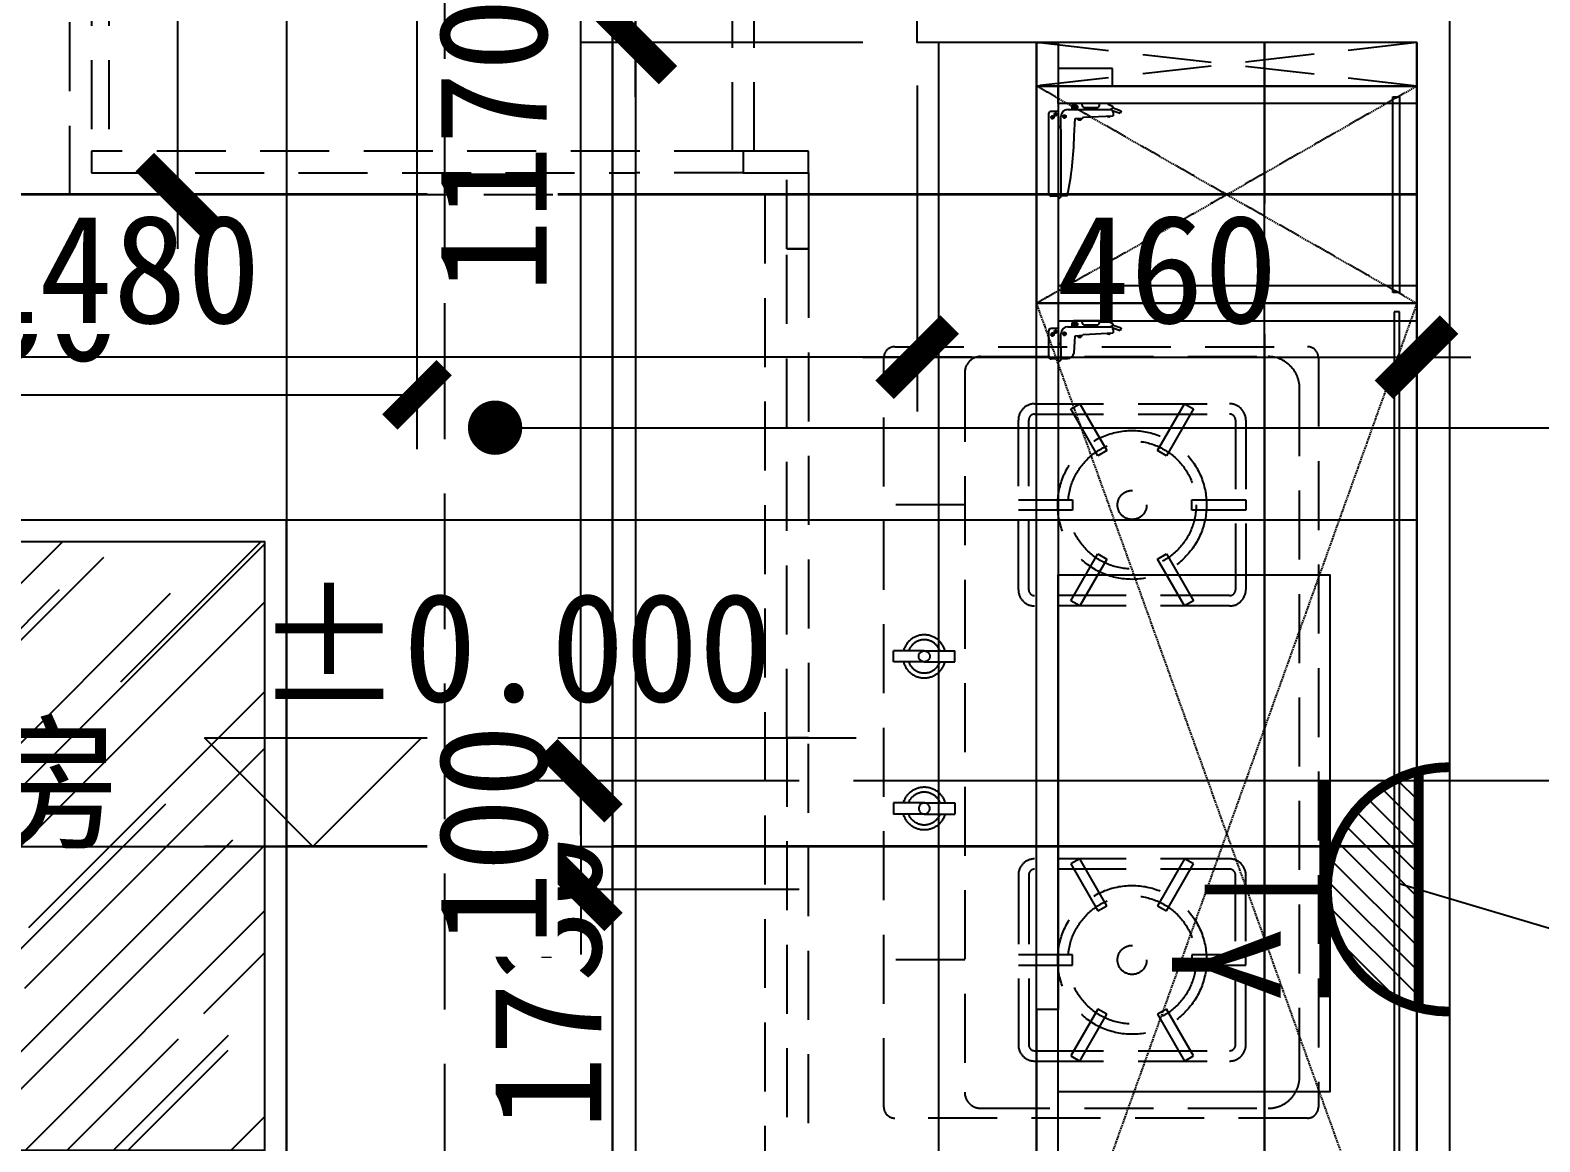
# Model space of a CAD drawing. Header units: millimetres. Extents: x -102565 to 103504, y -132507 to -120.
# Drawn here: x 34402 to 35792, y -28469 to -27445 of the extents above; entities that cross this region are included whole.
import ezdxf
from ezdxf import colors
from ezdxf.entities.mleader import LeaderData, LeaderLine
from ezdxf.enums import TextEntityAlignment as Align
from ezdxf.math import Vec2, Vec3

# ---------------------------------------------------------------- set-up
doc = ezdxf.new("R2010")
doc.units = ezdxf.units.MM
doc.header["$LTSCALE"] = 10
for name, pattern in [('ACAD_ISO04W100', [30, 24, -3, 0, -3]), ('DASH', [0.35, 0.25, -0.1]), ('HIDDEN', [9.525, 6.35, -3.175])]:
    doc.linetypes.add(name, pattern=pattern)
doc.layers.get('Defpoints').update_dxf_attribs({"color": 9})
for name, color, linetype in [('-B11  平面非硬装   LESS', 2, 'HIDDEN'), ('-B1234平 地 天 间  LESS', 7, 'Continuous'), ('-B123平   地   天  LESS', 3, 'Continuous'), ('-B13  平         天  LESS', 1, 'Continuous'), ('-B14  平 面 注 释  LESS', 1, 'Continuous'), ('-B20  地         面  LESS', 8, 'Continuous'), ('-B21  地 面 注 释  LESS', 1, 'Continuous'), ('-B30  天         花  LESS', 3, 'Continuous'), ('-B31  天 花 点 位 LESS', 2, 'Continuous'), ('-B33  天花造型注释  LESS', 1, 'Continuous'), ('-B40  间 墙 注 释  LESS', 1, 'Continuous'), ('-B50  强 电 插 座  LESS', 2, 'Continuous'), ('-B56  综合点位注释  LESS', 4, 'Continuous'), ('连线图', 4, 'Continuous')]:
    doc.layers.add(name, color=color, linetype=linetype)
doc.styles.add('DS数字英文', font='simhei.ttf')
doc.styles.add('LESS标准文字', font='simhei.ttf', dxfattribs={"height": 2})
doc.styles.get("Standard").update_dxf_attribs({"font": 'arial.ttf'})
doc.dimstyles.new('AD-DIM_50(LESS)', dxfattribs={"dimscale": 50, "dimtxt": 2, "dimasz": 1.2, "dimexe": 1, "dimexo": 1, "dimgap": 0.6, "dimtad": 1, "dimdec": 0, "dimzin": 0, "dimdsep": 46, "dimtxsty": 'DS数字英文', "dimblk": 'ARCHTICK', "dimcen": 0.09, "dimdle": 1, "dimclrd": 1, "dimclre": 1, "dimclrt": 3, "dimadec": 0, "dimazin": 0, "dimtfac": 1, "dimtdec": 0, "dimtix": 1, "dimtmove": 2, "dimatfit": 3, "dimldrblk": 'ARCHTICK', "dimfxl": 1, "dimtolj": 1, "dimtzin": 0, "dimarcsym": 0})
doc.dimstyles.new('标准注释（LESS）', dxfattribs={"dimtxt": 2, "dimasz": 1, "dimexe": 1, "dimexo": 0, "dimgap": 0.6, "dimtad": 1, "dimdec": 0, "dimrnd": 5, "dimzin": 12, "dimtxsty": 'LESS标准文字', "dimblk": 'ARCHTICK', "dimcen": 0, "dimclrd": 1, "dimclre": 1, "dimclrt": 3, "dimadec": 0, "dimazin": 0, "dimtfac": 1, "dimtdec": 0, "dimtix": 1, "dimtofl": 0, "dimtmove": 2, "dimatfit": 3, "dimldrblk": 'DOT', "dimfxl": 4, "dimfxlon": 1, "dimtfill": 1, "dimtolj": 1, "dimarcsym": 0})

# ---------------------------------------------------------------- blocks, each defined once
blk = doc.blocks.new('_TagSlot')
at = {"color": 2, "transparency": 16777216}
blk.add_lwpolyline([(2, -2), (12, -2, 1), (12, 2), (2, 2, 1)], format="xyb", close=True, dxfattribs=at)
at = {"color": 3, "transparency": 16777216, "style": 'LESS标准文字'}
for tag, p in [('材料编号', (7, 0.4)), ('工艺', (7, -3.5)), ('尺寸1', (7, -6.5)), ('尺寸2', (7, -9.5)), ('尺寸3', (7, -12.5)), ('备用', (7, -15.5))]:
    blk.add_attdef(tag, text='', height=2, dxfattribs=at).set_placement(p, align=Align.MIDDLE_CENTER)
blk = doc.blocks.new('_Dot')
at = {"color": 0, "linetype": 'ByBlock', "lineweight": -2}
blk.add_line((-0.5, 0), (-1, 0), dxfattribs=at)
at = {"color": 0, "linetype": 'ByBlock', "const_width": 0.5}
blk.add_lwpolyline([(-0.25, 0, 1), (0.25, 0, 1)], format="xyb", close=True, dxfattribs=at)
blk = doc.blocks.new('21sq')
blk.add_wipeout([(119921.4, -7734.7), (119921.4, -7434.7), (119321.4, -7434.7), (119321.4, -7734.7)])
h = blk.add_hatch()
h.set_pattern_fill('YS-GL-01', color=8, scale=100, angle=135, style=0)
h.set_pattern_definition([(135, (119601.43, -7714.71), (-226.274, 84.853), [1500, -200, 500, -100]), (135, (119472.02, -7656.02), (-23.335, -164.756), [300, -33, 600, -75]), (135, (119505.966, -7739.46), (-415.072, 320.319), [800, -140, 400, -100])])
h.paths.add_polyline_path([(119901.4, -7714.7), (119901.4, -7454.7), (119341.4, -7454.7), (119341.4, -7714.7)])
at = {"elevation": 0}
for points in [[(119921.4, -7734.7), (119921.4, -7434.7), (119321.4, -7434.7), (119321.4, -7734.7)], [(119901.4, -7714.7), (119901.4, -7454.7), (119341.4, -7454.7), (119341.4, -7714.7)]]:
    blk.add_lwpolyline(points, close=True, dxfattribs=at)
blk = doc.blocks.new('_ArchTick')
at = {"color": 0, "linetype": 'ByBlock', "const_width": 0.4}
blk.add_lwpolyline([(-0.5, -0.5), (0.5, 0.5)], dxfattribs=at)
blk = doc.blocks.new('*D1209')
at = {"layer": '-B56  综合点位注释  LESS', "color": 1, "lineweight": -2, "transparency": 16777216}
for p, q in [((34008.2, -27530.9), (34008.2, -27830.9)), ((34758.2, -27530.9), (34758.2, -27830.9)), ((34008.2, -27780.9), (34758.2, -27780.9))]:
    blk.add_line(p, q, dxfattribs=at)
at = {"layer": 'Defpoints', "color": 0, "transparency": 16777216}
for p in [(34008.2, -26964.7), (34758.2, -27191.7), (34758.2, -27780.9)]:
    blk.add_point(p, dxfattribs=at)
at = {"layer": '-B56  综合点位注释  LESS', "color": 1, "lineweight": -2, "transparency": 16777216, "xscale": 50, "yscale": 50, "zscale": 50, "rotation": 180}
blk.add_blockref('_ArchTick', (34008.2, -27780.9), dxfattribs=at)
at = {"layer": '-B56  综合点位注释  LESS', "color": 1, "lineweight": -2, "transparency": 16777216, "xscale": 50, "yscale": 50, "zscale": 50}
blk.add_blockref('_ArchTick', (34758.2, -27780.9), dxfattribs=at)
at = {"layer": '-B56  综合点位注释  LESS', "color": 3, "transparency": 16777216, "insert": (34383.2, -27700.3), "char_height": 100, "attachment_point": 5, "style": 'LESS标准文字', "bg_fill": 3, "box_fill_scale": 1.1, "bg_fill_color": 256, "bg_fill_true_color": 13158600, "bg_fill_transparency": 0}
blk.add_mtext('\\A1;750', dxfattribs=at)
blk = doc.blocks.new('*U324')
at = {"color": 1, "linetype": 'ACAD_ISO04W100'}
blk.add_line((21.747, 0), (-5, 0), dxfattribs=at)
blk = doc.blocks.new('*U259')
at = {"color": 1, "linetype": 'ACAD_ISO04W100'}
blk.add_line((0, 23.848), (0, -5), dxfattribs=at)
blk = doc.blocks.new('*U335')
at = {"lineweight": -2}
h = blk.add_hatch(dxfattribs=at)
h.set_pattern_fill('ANSI31', color=8, scale=0.1)
h.set_pattern_definition([(45, (-2.34, -4.5), (-0.224506, 0.224506), [])])
h.paths.add_polyline_path([(1.591, -1.591, 0.134132), (2.179, -0.561), (-2.179, -0.561, 0.134132), (-1.591, -1.591, 0.198912), (0, -2.25, 0.198912)])
at = {"color": 2, "const_width": 0.18}
blk.add_lwpolyline([(-2.25, 0, 0.198912), (-1.591, -1.591, 0.198912), (0, -2.25, 0.198912), (1.591, -1.591, 0.198912), (2.25, 0)], format="xyb", dxfattribs=at)
for points in [[(-2.179, -0.561), (2.179, -0.561)], [(-2.015, -2.297), (1.985, -2.297)], [(0, -2.25), (0, -4.5)]]:
    blk.add_lwpolyline(points, dxfattribs=at)
at = {"color": 3, "style": 'LESS标准文字'}
for tag, p in [('插座文字', (1.386, -4.101)), ('安装高度', (-4.728, -4.534))]:
    blk.add_attdef(tag, text='', height=2, dxfattribs=at).set_placement(p, align=Align.MIDDLE_CENTER)
blk = doc.blocks.new('*D756')
at = {"layer": '-B40  间 墙 注 释  LESS', "color": 1, "lineweight": -2, "transparency": 16777216}
for p, q in [((35218.5, -27506.7), (35218.5, -27796.3)), ((35678.2, -27556.7), (35678.2, -27796.3)), ((35168.5, -27746.3), (35728.2, -27746.3))]:
    blk.add_line(p, q, dxfattribs=at)
at = {"layer": 'Defpoints', "color": 0, "linetype": 'Continuous', "transparency": 16777216}
for p in [(35218.5, -27456.7), (35678.2, -27506.7), (35678.2, -27746.3)]:
    blk.add_point(p, dxfattribs=at)
at = {"layer": '-B40  间 墙 注 释  LESS', "color": 1, "linetype": 'Continuous', "lineweight": -2, "transparency": 16777216, "xscale": 60, "yscale": 60, "zscale": 60, "rotation": 180}
blk.add_blockref('_ArchTick', (35218.5, -27746.3), dxfattribs=at)
at = {"layer": '-B40  间 墙 注 释  LESS', "color": 1, "linetype": 'Continuous', "lineweight": -2, "transparency": 16777216, "xscale": 60, "yscale": 60, "zscale": 60}
blk.add_blockref('_ArchTick', (35678.2, -27746.3), dxfattribs=at)
at = {"layer": '-B40  间 墙 注 释  LESS', "color": 3, "linetype": 'Continuous', "transparency": 16777216, "insert": (35448.4, -27665.8), "char_height": 100, "attachment_point": 5, "style": 'DS数字英文', "bg_fill": 3, "box_fill_scale": 1.1, "bg_fill_color": 256, "bg_fill_true_color": 13158600, "bg_fill_transparency": 0}
blk.add_mtext('\\A1;460', dxfattribs=at)
blk = doc.blocks.new('*D757')
at = {"layer": '-B40  间 墙 注 释  LESS', "color": 1, "lineweight": -2, "transparency": 16777216}
for p, q in [((33738.2, -27496.3), (33738.2, -27796.3)), ((35218.5, -27496.3), (35218.5, -27796.3)), ((35268.5, -27746.3), (33688.2, -27746.3))]:
    blk.add_line(p, q, dxfattribs=at)
at = {"layer": 'Defpoints', "color": 0, "linetype": 'Continuous', "transparency": 16777216}
for p in [(33738.2, -26996.7), (35218.5, -26996.7), (33738.2, -27746.3)]:
    blk.add_point(p, dxfattribs=at)
at = {"layer": '-B40  间 墙 注 释  LESS', "color": 1, "linetype": 'Continuous', "lineweight": -2, "transparency": 16777216, "xscale": 60, "yscale": 60, "zscale": 60, "rotation": 180}
blk.add_blockref('_ArchTick', (33738.2, -27746.3), dxfattribs=at)
at = {"layer": '-B40  间 墙 注 释  LESS', "color": 1, "linetype": 'Continuous', "lineweight": -2, "transparency": 16777216, "xscale": 60, "yscale": 60, "zscale": 60}
blk.add_blockref('_ArchTick', (35218.5, -27746.3), dxfattribs=at)
at = {"layer": '-B40  间 墙 注 释  LESS', "color": 3, "linetype": 'Continuous', "transparency": 16777216, "insert": (34478.4, -27665.8), "char_height": 100, "attachment_point": 5, "style": 'DS数字英文', "bg_fill": 3, "box_fill_scale": 1.1, "bg_fill_color": 256, "bg_fill_true_color": 13158600, "bg_fill_transparency": 0}
blk.add_mtext('\\A1;1480', dxfattribs=at)
blk = doc.blocks.new('*D758')
at = {"layer": '-B40  间 墙 注 释  LESS', "color": 1, "lineweight": -2, "transparency": 16777216}
for p, q in [((34959.2, -27406.7), (34959.2, -29236.7)), ((35168.5, -27456.7), (34909.2, -27456.7)), ((35135.8, -29186.7), (34909.2, -29186.7))]:
    blk.add_line(p, q, dxfattribs=at)
at = {"layer": 'Defpoints', "color": 0, "linetype": 'Continuous', "transparency": 16777216}
for p in [(35218.5, -27456.7), (34959.2, -29186.7), (35185.8, -29186.7)]:
    blk.add_point(p, dxfattribs=at)
at = {"layer": '-B40  间 墙 注 释  LESS', "color": 1, "linetype": 'Continuous', "lineweight": -2, "transparency": 16777216, "xscale": 60, "yscale": 60, "zscale": 60}
for p, rotation in [((34959.2, -27456.7), 90), ((34959.2, -29186.7), 270)]:
    blk.add_blockref('_ArchTick', p, dxfattribs=dict(at, rotation=rotation))
at = {"layer": '-B40  间 墙 注 释  LESS', "color": 3, "linetype": 'Continuous', "transparency": 16777216, "insert": (34878.6, -28321.7), "char_height": 100, "attachment_point": 5, "rotation": 90, "style": 'DS数字英文', "bg_fill": 3, "box_fill_scale": 1.1, "bg_fill_color": 256, "bg_fill_true_color": 13158600, "bg_fill_transparency": 0}
blk.add_mtext('\\A1;1730', dxfattribs=at)
blk = doc.blocks.new('*D759')
at = {"layer": '-B40  间 墙 注 释  LESS', "color": 1, "lineweight": -2, "transparency": 16777216}
for p, q in [((34959.2, -27506.7), (34959.2, -26946.7)), ((35118.2, -26996.7), (34909.2, -26996.7)), ((35168.5, -27456.7), (34909.2, -27456.7))]:
    blk.add_line(p, q, dxfattribs=at)
at = {"layer": 'Defpoints', "color": 0, "linetype": 'Continuous', "transparency": 16777216}
for p in [(34959.2, -26996.7), (35168.2, -26996.7), (35218.5, -27456.7)]:
    blk.add_point(p, dxfattribs=at)
at = {"layer": '-B40  间 墙 注 释  LESS', "color": 1, "linetype": 'Continuous', "lineweight": -2, "transparency": 16777216, "xscale": 60, "yscale": 60, "zscale": 60}
for p, rotation in [((34959.2, -26996.7), 90), ((34959.2, -27456.7), 270)]:
    blk.add_blockref('_ArchTick', p, dxfattribs=dict(at, rotation=rotation))
at = {"layer": '-B40  间 墙 注 释  LESS', "color": 3, "linetype": 'Continuous', "transparency": 16777216, "insert": (34878.6, -27226.7), "char_height": 100, "attachment_point": 5, "rotation": 90, "style": 'DS数字英文', "bg_fill": 3, "box_fill_scale": 1.1, "bg_fill_color": 256, "bg_fill_true_color": 13158600, "bg_fill_transparency": 0}
blk.add_mtext('\\A1;460', dxfattribs=at)
blk = doc.blocks.new('*U699')
at = {"color": 1}
for p, q in [((-2, 2), (10, 2)), ((0, 0), (-2, 2)), ((0, 0), (2, 2)), ((2, 0), (-2, 0))]:
    blk.add_line(p, q, dxfattribs=at)
at = {"color": 3, "style": 'LESS标准文字'}
blk.add_attdef('%%P0.000', text='', height=2, dxfattribs=at).set_placement((3.697, 2.667), align=Align.CENTER)
blk = doc.blocks.new('*D812')
at = {"layer": '-B21  地 面 注 释  LESS', "color": 1, "lineweight": -2, "transparency": 16777216}
for p, q in [((34537.7, -26946.7), (34537.7, -27646.7)), ((34388.2, -26996.7), (34587.7, -26996.7)), ((34388.2, -27596.7), (34587.7, -27596.7))]:
    blk.add_line(p, q, dxfattribs=at)
at = {"layer": 'Defpoints', "color": 0, "linetype": 'Continuous', "transparency": 16777216}
for p in [(34338.2, -26996.7), (34338.2, -27596.7), (34537.7, -27596.7)]:
    blk.add_point(p, dxfattribs=at)
at = {"layer": '-B21  地 面 注 释  LESS', "color": 1, "linetype": 'Continuous', "lineweight": -2, "transparency": 16777216, "xscale": 60, "yscale": 60, "zscale": 60}
for p, rotation in [((34537.7, -26996.7), 90), ((34537.7, -27596.7), 270)]:
    blk.add_blockref('_ArchTick', p, dxfattribs=dict(at, rotation=rotation))
at = {"layer": '-B21  地 面 注 释  LESS', "color": 3, "linetype": 'Continuous', "transparency": 16777216, "insert": (34457.2, -27296.7), "char_height": 100, "attachment_point": 5, "rotation": 90, "style": 'DS数字英文', "bg_fill": 3, "box_fill_scale": 1.1, "bg_fill_color": 256, "bg_fill_true_color": 13158600, "bg_fill_transparency": 0}
blk.add_mtext('\\A1;600', dxfattribs=at)
blk = doc.blocks.new('*D828')
at = {"layer": '-B56  综合点位注释  LESS', "color": 1, "lineweight": -2, "transparency": 16777216}
for p, q in [((34909.1, -28136.2), (34909.1, -28076.2)), ((35110.1, -28136.2), (34859.1, -28136.2)), ((34909.1, -28136.2), (34909.1, -28236.2)), ((35110.1, -28236.2), (34859.1, -28236.2)), ((34909.1, -28236.2), (34909.1, -28296.2))]:
    blk.add_line(p, q, dxfattribs=at)
at = {"layer": 'Defpoints', "color": 0, "linetype": 'Continuous', "transparency": 16777216}
for p in [(35160.1, -28136.2), (34909.1, -28236.2), (35160.1, -28236.2)]:
    blk.add_point(p, dxfattribs=at)
at = {"layer": '-B56  综合点位注释  LESS', "color": 1, "linetype": 'Continuous', "lineweight": -2, "transparency": 16777216, "xscale": 60, "yscale": 60, "zscale": 60}
for p, rotation in [((34909.1, -28136.2), 270), ((34909.1, -28236.2), 90)]:
    blk.add_blockref('_ArchTick', p, dxfattribs=dict(at, rotation=rotation))
at = {"layer": '-B56  综合点位注释  LESS', "color": 3, "linetype": 'Continuous', "transparency": 16777216, "insert": (34828.5, -28186.2), "char_height": 100, "attachment_point": 5, "rotation": 90, "style": 'DS数字英文', "bg_fill": 3, "box_fill_scale": 1.1, "bg_fill_color": 256, "bg_fill_true_color": 13158600, "bg_fill_transparency": 0}
blk.add_mtext('\\A1;100', dxfattribs=at)
blk = doc.blocks.new('*D829')
at = {"layer": '-B56  综合点位注释  LESS', "color": 1, "lineweight": -2, "transparency": 16777216}
for p, q in [((34909.1, -28186.2), (34909.1, -26916.7)), ((35159.1, -26966.7), (34859.1, -26966.7)), ((35110.1, -28136.2), (34859.1, -28136.2))]:
    blk.add_line(p, q, dxfattribs=at)
at = {"layer": 'Defpoints', "color": 0, "linetype": 'Continuous', "transparency": 16777216}
for p in [(34909.1, -26966.7), (35222.1, -26966.7), (35160.1, -28136.2)]:
    blk.add_point(p, dxfattribs=at)
at = {"layer": '-B56  综合点位注释  LESS', "color": 1, "linetype": 'Continuous', "lineweight": -2, "transparency": 16777216, "xscale": 60, "yscale": 60, "zscale": 60}
for p, rotation in [((34909.1, -26966.7), 90), ((34909.1, -28136.2), 270)]:
    blk.add_blockref('_ArchTick', p, dxfattribs=dict(at, rotation=rotation))
at = {"layer": '-B56  综合点位注释  LESS', "color": 3, "linetype": 'Continuous', "transparency": 16777216, "insert": (34828.5, -27551.5), "char_height": 100, "attachment_point": 5, "rotation": 90, "style": 'DS数字英文', "bg_fill": 3, "box_fill_scale": 1.1, "bg_fill_color": 256, "bg_fill_true_color": 13158600, "bg_fill_transparency": 0}
blk.add_mtext('\\A1;1170', dxfattribs=at)
blk = doc.blocks.new('rew3333')
for p, q in [((-346, -310.6), (-346, -46.4)), ((346, -310.6), (346, -46.4)), ((-331, -325.6), (331, -325.6)), ((-209.4, -325.6), (-209.4, -400)), ((209.4, -325.6), (209.4, -400)), ((-75.1, -362.8), (-75.1, -334.6)), ((-64.9, -334.6), (-75.1, -334.6)), ((-64.9, -362.8), (-64.9, -334.6)), ((64.9, -362.8), (64.9, -334.6)), ((64.9, -334.6), (75.1, -334.6)), ((75.1, -362.8), (75.1, -334.6)), ((-75.1, -362.8), (-75.1, -391)), ((-64.9, -362.8), (-64.9, -391)), ((64.9, -362.8), (64.9, -391)), ((75.1, -362.8), (75.1, -391)), ((-64.9, -391), (-75.1, -391)), ((64.9, -391), (75.1, -391))]:
    blk.add_line(p, q)
at = {"color": 8}
for p, q in [((-214.2, -116.6), (-214.2, -66.8)), ((-214.2, -66.8), (-204.7, -66.8)), ((-204.7, -66.8), (-204.7, -116.6)), ((214.2, -66.8), (204.7, -66.8)), ((204.7, -66.8), (204.7, -116.6)), ((214.2, -116.6), (214.2, -66.8)), ((-302.5, -123.2), (-297.8, -115)), ((-259.4, -148.2), (-302.5, -123.2)), ((-297.8, -115), (-254.6, -139.9)), ((-204.7, -116.6), (-214.2, -116.6)), ((-164.3, -139.9), (-121.1, -115)), ((-116.4, -123.2), (-159.5, -148.2)), ((-121.1, -115), (-116.4, -123.2)), ((121.1, -115), (116.4, -123.2)), ((116.4, -123.2), (159.5, -148.2)), ((164.3, -139.9), (121.1, -115)), ((204.7, -116.6), (214.2, -116.6)), ((297.8, -115), (254.6, -139.9)), ((259.4, -148.2), (302.5, -123.2)), ((302.5, -123.2), (297.8, -115)), ((-254.6, -139.9), (-259.4, -148.2)), ((-159.5, -148.2), (-164.3, -139.9)), ((159.5, -148.2), (164.3, -139.9)), ((254.6, -139.9), (259.4, -148.2)), ((-302.5, -219.7), (-259.4, -194.8)), ((-254.6, -203), (-297.8, -228)), ((-259.4, -194.8), (-254.6, -203)), ((-164.3, -203), (-159.5, -194.8)), ((-121.1, -228), (-164.3, -203)), ((-159.5, -194.8), (-116.4, -219.7)), ((159.5, -194.8), (116.4, -219.7)), ((121.1, -228), (164.3, -203)), ((164.3, -203), (159.5, -194.8)), ((259.4, -194.8), (254.6, -203)), ((254.6, -203), (297.8, -228)), ((302.5, -219.7), (259.4, -194.8)), ((-297.8, -228), (-302.5, -219.7)), ((-116.4, -219.7), (-121.1, -228)), ((116.4, -219.7), (121.1, -228)), ((297.8, -228), (302.5, -219.7)), ((-214.2, -276.2), (-214.2, -226.4)), ((-214.2, -226.4), (-204.7, -226.4)), ((-204.7, -226.4), (-204.7, -276.2)), ((204.7, -226.4), (204.7, -276.2)), ((214.2, -226.4), (204.7, -226.4)), ((214.2, -276.2), (214.2, -226.4))]:
    blk.add_line(p, q, dxfattribs=at)
blk.add_lwpolyline([(345, -400), (-345, -400, -0.414214), (-355, -390), (-355, -10, -0.414214), (-345, 0), (345, 0, -0.414214), (355, -10), (355, -390, -0.414214)], format="xyb", close=True)
blk.add_lwpolyline([(317.1, -17.4), (-317, -17.4)])
for points in [[(-287.5, -66.8), (-131.4, -66.8, -0.414214), (-116.4, -81.8), (-116.4, -261.2, -0.414214), (-131.4, -276.2), (-287.5, -276.2, -0.414214), (-302.5, -261.2), (-302.5, -81.8, -0.414214)], [(287.5, -66.8), (131.4, -66.8, 0.414214), (116.4, -81.8), (116.4, -261.2, 0.414214), (131.4, -276.2), (287.5, -276.2, 0.414214), (302.5, -261.2), (302.5, -81.8, 0.414214)], [(-287.5, -76.3), (-131.4, -76.3, -0.414214), (-125.9, -81.8), (-125.9, -261.2, -0.414214), (-131.4, -266.7), (-287.5, -266.7, -0.414214), (-293, -261.2), (-293, -81.8, -0.414214)], [(287.5, -76.3), (131.4, -76.3, 0.414214), (125.9, -81.8), (125.9, -261.2, 0.414214), (131.4, -266.7), (287.5, -266.7, 0.414214), (293, -261.2), (293, -81.8, 0.414214)]]:
    blk.add_lwpolyline(points, format="xyb", close=True, dxfattribs=at)
for centre, radius in [((-209.4, -171.5), 68.5), ((209.4, -171.5), 68.5), ((-209.4, -171.5), 58.9), ((209.4, -171.5), 58.9), ((-209.4, -171.5), 13.4), ((209.4, -171.5), 13.4)]:
    blk.add_circle(centre, radius, dxfattribs=at)
for centre, start, end in [((-331, -310.6), 180, 270), ((331, -310.6), 270, 0)]:
    blk.add_arc(centre, 15, start, end)
for centre, major_axis, start_param, end_param in [((-317, -46.4), (-20.5, 20.5), -0.785398, 0.785398), ((-70, -362.8), (-14, 14), -0.526709, 2.097505), ((-70, -362.8), (14, 14), 4.18568, 6.809894), ((-70, -362.8), (-10.8, 10.8), -0.445561, 2.016358), ((-70, -362.8), (-3.59, 3.59), 1.570796326794897, 7.853981633974483), ((-70, -362.8), (-3.59, 3.59), 1.570796326794897, 7.853981633974483), ((-70, -362.8), (10.8, 10.8), 4.266828, 6.728747)]:
    blk.add_ellipse(centre, major_axis=major_axis, ratio=1, start_param=start_param, end_param=end_param)
at = {"extrusion": (0, 0, -1)}
for major_axis, start_param, end_param in [((-14, 14), 4.18568, 6.809894), ((14, 14), -0.526709, 2.097505), ((-10.8, 10.8), 4.266828, 6.728747), ((3.59, 3.59), 1.570796326794897, 7.853981633974483), ((3.59, 3.59), 1.570796326794897, 7.853981633974483), ((10.8, 10.8), -0.445561, 2.016358)]:
    blk.add_ellipse((70, -362.8), major_axis=major_axis, ratio=1, start_param=start_param, end_param=end_param, dxfattribs=at)
blk.add_open_spline([(346, -46.4), (346, -44.7), (345.9, -43.1), (345.1, -38.7), (344.3, -36.1), (341.8, -31.1), (340.3, -28.8), (336.5, -24.7), (334.4, -23), (329.7, -20.1), (327.1, -19), (322, -17.7), (319.5, -17.4), (317, -17.4)], degree=3, knots=[3.926991, 3.926991, 3.926991, 3.926991, 4.096602, 4.096602, 4.382046, 4.382046, 4.66749, 4.66749, 4.952933, 4.952933, 5.238377, 5.238377, 5.497787, 5.497787, 5.497787, 5.497787])
blk = doc.blocks.new('rew33')
at = {"layer": '-B13  平         天  LESS'}
for p, q in [((-175, 10), (-175, 50)), ((-175, 50), (-155, 50)), ((-175, 50), (-175, 10)), ((175, 50), (-175, 50)), ((-155, 50), (-155, 10)), ((175, 10), (175, 50)), ((-155, 26), (-155, 10)), ((-105, 26), (-155, 26)), ((-105, 10), (-105, 26)), ((-155, 10), (-175, 10)), ((-175, 10), (175, 10)), ((-175, -190), (-175, 10)), ((-175, 10), (-155, 10)), ((-175, 10), (-175, -190)), ((175, 10), (-175, 10)), ((-155, 10), (-105, 10)), ((-155, -6), (-155, 10)), ((-155, 10), (175, 10)), ((-155, 10), (-155, -190)), ((175, 10), (175, -6)), ((175, 10), (175, -6)), ((175, -190), (175, 10)), ((175, -6), (-155, -6)), ((153, -180), (153, 0)), ((153, 0), (159, 0)), ((153, -180), (153, 0)), ((153, 0), (159, 0)), ((159, 0), (159, -180)), ((159, 0), (159, -180)), ((175, -6), (175, -174)), ((175, -6), (175, -174)), ((175, -174), (-155, -174)), ((159, -180), (153, -180)), ((159, -180), (153, -180)), ((175, -190), (175, -174)), ((175, -190), (175, -174)), ((-175, -190), (175, -190)), ((-175, -840), (-175, -190)), ((-175, -1165.7), (-175, -190)), ((-175, -190), (175, -190)), ((-155, -190), (175, -190)), ((-155, -190), (-155, -840)), ((175, -190), (-155, -190)), ((175, -190), (175, -1165.7)), ((175, -206), (175, -190)), ((175, -206), (175, -190)), ((-155, -206), (175, -206)), ((159, -198), (154, -198)), ((154, -198), (154, -1157.7)), ((159, -198), (154, -198)), ((154, -198), (154, -1157.7)), ((159, -1157.7), (159, -198)), ((159, -1157.7), (159, -198)), ((175, -1149.7), (175, -206)), ((175, -1149.7), (175, -206)), ((-155, -840), (-175, -840)), ((-155, -840), (-175, -840)), ((-175, -840), (-175, -1165.7)), ((-155, -1165.7), (-155, -840))]:
    blk.add_line(p, q, dxfattribs=at)
at = {"layer": '-B13  平         天  LESS', "color": 8, "linetype": 'HIDDEN'}
for p, q in [((175, 50), (-175, 10)), ((175, 10), (-175, 50))]:
    blk.add_line(p, q, dxfattribs=at)
at = {"layer": '-B13  平         天  LESS', "color": 8, "linetype": 'DASH', "ltscale": 0.5}
for p, q in [((175, 10), (-175, -190)), ((175, -190), (-175, 10)), ((175, -1165.7), (-175, -190)), ((175, -190), (-175, -1165.7))]:
    blk.add_line(p, q, dxfattribs=at)
at = {"layer": '-B13  平         天  LESS', "color": 8}
for p, q in [((-155, -13.3), (-161.6, -13.3)), ((-155, -13.3), (-155, -91.3)), ((-146.2, -11.7), (-107, -11.7)), ((-141, -6.8), (-142.5, -8.9)), ((-142.5, -8.9), (-142.5, -11.7)), ((-137.2, -9.3), (-141.3, -9.3)), ((-141, -6.8), (-141, -6)), ((-109.2, -6), (-141, -6)), ((-139.3, -11.4), (-139.3, -7.3)), ((-133.1, -7.6), (-133.1, -6)), ((-119.5, -10), (-130.7, -10)), ((-117.1, -7.6), (-117.1, -6)), ((-109.2, -6.9), (-109.2, -6)), ((-104.6, -9.2), (-109.2, -6.9)), ((-107, -11.7), (-104.6, -10.1)), ((-105.3, -12.4), (-98, -14.9)), ((-104.6, -10.1), (-104.6, -9.2)), ((-104.6, -10.1), (-97.2, -12.7)), ((-104.6, -14.1), (-104.6, -12.6)), ((-97.2, -12.7), (-98, -14.9)), ((-164, -15.7), (-164, -88.9)), ((-158.2, -18.8), (-162.3, -18.8)), ((-160.3, -20.9), (-160.3, -16.8)), ((-155.3, -16.1), (-159.4, -16.1)), ((-157.4, -18.1), (-157.4, -14.1)), ((-155, -27.3), (-155, -93.3)), ((-152.6, -29.7), (-152.6, -18.1)), ((-147.3, -18.1), (-151.3, -18.1)), ((-149.3, -20.2), (-149.3, -16.1)), ((-140.5, -35.8), (-139.4, -19.8)), ((-139.4, -19.8), (-132.6, -19.5)), ((-137.4, -20.1), (-137.4, -19.7)), ((-137, -20.5), (-133.8, -20.3)), ((-136.5, -20.9), (-136.6, -20.5)), ((-136.1, -21.2), (-134.5, -21.2)), ((-134.1, -20.7), (-134.2, -20.3)), ((-133.4, -19.9), (-133.4, -19.5)), ((-131.8, -18.6), (-132.6, -19.5)), ((-131.8, -18.6), (-104.6, -17.3)), ((-104.6, -14.1), (-104.6, -17.3)), ((-152.6, -29.7), (-152.6, -90.9)), ((-155, -91.3), (-161.6, -91.3)), ((-152.6, -90.9), (-146.7, -90.9)), ((-155, -174), (-155, -190)), ((-155, -190), (-175, -190)), ((-175, -190), (-155, -190)), ((-155, -190), (-155, -206)), ((-141, -206.8), (-142.5, -208.8)), ((-141, -206.8), (-141, -206)), ((-109.2, -206), (-141, -206)), ((-139.3, -211.3), (-139.3, -207.3)), ((-133.1, -207.6), (-133.1, -206)), ((-117.1, -207.6), (-117.1, -206)), ((-109.2, -206.9), (-109.2, -206)), ((-104.6, -209.1), (-109.2, -206.9)), ((-164, -215.6), (-164, -238.8)), ((-158.2, -218.8), (-162.3, -218.8)), ((-155, -213.2), (-161.6, -213.2)), ((-160.3, -220.8), (-160.3, -216.7)), ((-155.3, -216.1), (-159.4, -216.1)), ((-157.4, -218.1), (-157.4, -214)), ((-155, -213.2), (-155, -241.2)), ((-152.6, -229.6), (-152.6, -218)), ((-147.3, -218.1), (-151.3, -218.1)), ((-149.3, -220.1), (-149.3, -216)), ((-146.2, -211.6), (-107, -211.6)), ((-142.5, -208.8), (-142.5, -211.6)), ((-137.2, -209.3), (-141.3, -209.3)), ((-140.5, -235.7), (-139.4, -219.8)), ((-139.4, -219.8), (-132.6, -219.4)), ((-137.4, -220.1), (-137.4, -219.7)), ((-137, -220.4), (-133.8, -220.3)), ((-136.5, -220.8), (-136.6, -220.4)), ((-136.1, -221.2), (-134.5, -221.1)), ((-134.1, -220.7), (-134.2, -220.3)), ((-133.4, -219.9), (-133.4, -219.5)), ((-131.8, -218.6), (-132.6, -219.4)), ((-131.8, -218.6), (-104.6, -217.2)), ((-119.5, -210), (-130.7, -210)), ((-107, -211.6), (-104.6, -210)), ((-105.3, -212.3), (-98, -214.9)), ((-104.6, -210), (-104.6, -209.1)), ((-104.6, -210), (-97.2, -212.6)), ((-104.6, -214), (-104.6, -212.6)), ((-104.6, -214), (-104.6, -217.2)), ((-97.2, -212.6), (-98, -214.9)), ((-155, -227.2), (-155, -243.2)), ((-152.6, -229.6), (-152.6, -240.8)), ((-155, -241.2), (-161.6, -241.2)), ((-152.6, -240.8), (-146.7, -240.8))]:
    blk.add_line(p, q, dxfattribs=at)
at = {"layer": '-B13  平         天  LESS', "color": 1}
blk.add_lwpolyline([(-155, -915.7), (-155, -440), (95, -440), (95, -915.7)], close=True, dxfattribs=at)
at = {"layer": '-B13  平         天  LESS', "color": 8}
for centre, radius in [((-139.3, -9.3), 2), ((-139.3, -9.3), 1.2), ((-160.3, -18.8), 1.2), ((-157.4, -16.1), 1.2), ((-149.3, -18.1), 1.2), ((-139.3, -209.3), 2), ((-139.3, -209.3), 1.2), ((-160.3, -218.8), 1.2), ((-157.4, -216.1), 1.2), ((-149.3, -218.1), 1.2)]:
    blk.add_circle(centre, radius, dxfattribs=at)
for centre, radius, start, end in [((-161.6, -15.7), 2.4, 90, 180), ((-146.2, -18.1), 6.4, 90, 180), ((-130.7, -7.6), 2.4, 180, 270), ((-119.5, -7.6), 2.4, 270, 0), ((-107, -14.1), 2.4, 0, 90), ((-155, -29.7), 2.4, 0, 90), ((-137, -20.1), 0.4, 182.8624, 272.8624), ((-136.1, -20.8), 0.4, 182.8624, 272.8624), ((-134.5, -20.8), 0.4, 272.8624, 2.8624), ((-133.8, -19.9), 0.4, 272.8624, 2.8624), ((-108.8, -15.6), 2.76, 225.1848, 320.54), ((-408.5, -33.2), 268, 347.5722, 359.4496), ((-161.6, -88.9), 2.4, 180, 270), ((-155, -90.9), 2.4, 270, 0), ((-130.7, -207.6), 2.4, 180, 270), ((-119.5, -207.6), 2.4, 270, 0), ((-161.6, -215.6), 2.4, 90, 180), ((-146.2, -218), 6.4, 90, 180), ((-137, -220), 0.4, 182.8624, 272.8624), ((-136.1, -220.8), 0.4, 182.8624, 272.8624), ((-134.5, -220.7), 0.4, 272.8624, 2.8624), ((-133.8, -219.9), 0.4, 272.8624, 2.8624), ((-108.8, -215.6), 2.76, 225.1848, 320.54), ((-107, -214), 2.4, 0, 90), ((-155, -229.6), 2.4, 0, 90), ((-146.7, -234.4), 6.4, 270, 348.3461), ((-161.6, -238.8), 2.4, 180, 270), ((-155, -240.8), 2.4, 270, 0)]:
    blk.add_arc(centre, radius, start, end, dxfattribs=at)

msp = doc.modelspace()

# ---------------------------------------------------------------- hatches: boundary and pattern name
at = {"layer": '-B30  天         花  LESS'}
h = msp.add_hatch(dxfattribs=at)
h.set_pattern_fill('_USER', color=8, scale=300, double=1, pattern_type=0)
h.set_pattern_definition([(0, (33738.23, -26996.22), (0, 300), []), (90, (33738.23, -26996.22), (-300, 2e-14), [])])
h.paths.add_polyline_path([(33738.2, -27016.8), (33738.2, -26996.7), (35218.5, -26996.7), (35218.5, -27456.7), (35678.2, -27456.7), (35678.2, -29186.2), (33738.2, -29186.2)])

# ---------------------------------------------------------------- block references
at = {"layer": '-B50  强 电 插 座  LESS'}
ref = msp.add_blockref('*U335', (35708.2, -28236.2), dxfattribs=dict(at, xscale=50, yscale=50, zscale=50, rotation=270))
ref.add_attrib('插座文字', 'Y', dxfattribs={"layer": '0', "color": 3, "height": 100, "rotation": 270, "style": 'LESS标准文字'}).set_placement((35503.2, -28305.5), align=Align.MIDDLE_CENTER)
at = {"layer": '-B56  综合点位注释  LESS', "xscale": 50, "yscale": 50, "zscale": 50}
msp.add_blockref('*U324', (35410.1, -28136.2), dxfattribs=at)

# ---------------------------------------------------------------- leaders
at = {"layer": '-B33  天花造型注释  LESS'}
ml = msp.add_multileader_block('Standard', dxfattribs=at)
ml.set_content('_TagSlot', color=2, scale=-50)
ml.set_attribute('工艺', '300x300', width=0)
ml.set_attribute('尺寸1', '', width=0)
ml.set_attribute('尺寸2', '', width=0)
ml.set_attribute('尺寸3', '', width=0)
ml.set_attribute('材料编号', '铝扣板', width=0)
ml.set_attribute('备用', '', width=0)
ml.set_leader_properties(color=1)
ml.set_arrow_properties(name='DOT')
ml.build(insert=Vec2(0, 0))
ml.multileader.update_dxf_attribs({"dogleg_length": 5, "arrow_head_size": 50, "scale": 50, "block_connection_type": 1})
ctx = ml.context
ctx.base_point, ctx.scale, ctx.char_height, ctx.arrow_head_size, ctx.landing_gap_size, ctx.plane_origin = Vec3(37020.8, -27811.2), 50, 100, 50, 50, Vec3(36304.1, -26426.7)
ctx.text_align_type, ctx.attachment_type = 2, 1
notes = []
notes.append((ctx, [(1, (1, 1, 0), (36066, -27811.2), (1, 0), 954.7, [(0, [(34830.1, -27811.2)], 0, [])])]))
ctx.block.insert, ctx.block.scale = Vec3(37720.8, -27811.2), Vec3(-50, 50, 50)
at = {"layer": '-B56  综合点位注释  LESS'}
msp.add_leader([(35662.2, -28230.9), (36253.5, -28406.5), (36925.1, -28406.5)], dimstyle='标准注释（LESS）', override={"dimscale": 0, "dimgap": 0.6, "dimtad": 0, "dimfxl": 2}, dxfattribs=at)
at = {"layer": '连线图', "color": 4, "ltscale": 50}
msp.add_leader([(35526.6, -26581.2), (36495.9, -27790.2), (36758.1, -27790.2)], dimstyle='标准注释（LESS）', override={"dimscale": 0, "dimgap": 0.6, "dimtad": 0, "dimfxl": 2}, dxfattribs=at)
for ctx, leaders in notes:
    for number, flags, end, landing, length, lines in leaders:
        leader = LeaderData()
        leader.index, (leader.has_last_leader_line, leader.has_dogleg_vector, leader.attachment_direction) = number, flags
        leader.last_leader_point, leader.dogleg_vector, leader.dogleg_length = Vec3(end), Vec3(landing), length
        for number, points, colour, breaks in lines:
            line = LeaderLine()
            line.index, line.vertices, line.color, line.breaks = number, Vec3.list(points), colors.encode_raw_color(colour), breaks
            leader.lines.append(line)
        ctx.leaders.append(leader)

# ---------------------------------------------------------------- next in the draw order: block references
at = {"layer": '-B31  天 花 点 位 LESS', "rotation": 270}
msp.add_blockref('21sq', (42072.9, 91425.2), dxfattribs=at)

# ---------------------------------------------------------------- next in the draw order: dimensions: what is measured, and where the dimension line sits
at = {"layer": '-B40  间 墙 注 释  LESS', "color": 1, "linetype": 'Continuous'}
dim = msp.add_linear_dim(base=(35678.2, -27746.3), p1=(35218.5, -27456.7), p2=(35678.2, -27506.7), dimstyle='AD-DIM_50(LESS)', override={"dimfxl": 5, "dimfxlon": 1, "dimtfill": 1}, dxfattribs=at)
dim.commit()
dim.dimension.update_dxf_attribs({"geometry": '*D756', "text_midpoint": (35448.4, -27665.8)})
at = {"layer": '-B56  综合点位注释  LESS'}
dim = msp.add_linear_dim(base=(34758.2, -27780.9), p1=(34008.2, -26964.7), p2=(34758.2, -27191.7), angle=180, dimstyle='标准注释（LESS）', override={"dimscale": 0, "dimtix": 1, "dimtofl": 0, "dimtmove": 2, "dimatfit": 3, "dimfxl": 5}, dxfattribs=at)
dim.commit()
dim.dimension.update_dxf_attribs({"geometry": '*D1209', "text_midpoint": (34383.2, -27700.3)})

# ---------------------------------------------------------------- next in the draw order: linework, layer by layer
at = {"layer": '-B1234平 地 天 间  LESS'}
msp.add_line((35708.5, -27426.7), (35708.5, -29216.7), dxfattribs=at)
at = {"layer": '-B123平   地   天  LESS', "color": 1}
msp.add_line((35678.5, -27456.7), (35678.5, -29186.7), dxfattribs=at)
at = {"layer": '-B20  地         面  LESS', "color": 8, "linetype": 'Continuous'}
msp.add_line((35538.2, -29186.7), (35538.2, -27456.7), dxfattribs=at)

# ---------------------------------------------------------------- next in the draw order: block references
at = {"layer": '-B13  平         天  LESS'}
msp.add_blockref('rew33', (35503.5, -27506.7), dxfattribs=at)

# ---------------------------------------------------------------- next in the draw order: texts
at = {"layer": '-B14  平 面 注 释  LESS', "color": 3, "insert": (33882.3, -28089), "char_height": 100, "width": 936.061, "attachment_point": 1, "style": 'LESS标准文字'}
msp.add_mtext('\\pi332.64;厨房', dxfattribs=at)

# ---------------------------------------------------------------- next in the draw order: dimensions: what is measured, and where the dimension line sits
at = {"layer": '-B40  间 墙 注 释  LESS', "color": 1, "linetype": 'Continuous'}
dim = msp.add_linear_dim(base=(33738.2, -27746.3), p1=(35218.5, -26996.7), p2=(33738.2, -26996.7), dimstyle='AD-DIM_50(LESS)', override={"dimfxl": 5, "dimfxlon": 1, "dimtfill": 1}, dxfattribs=at)
dim.commit()
dim.dimension.update_dxf_attribs({"geometry": '*D757', "text_midpoint": (34478.4, -27665.8)})

# ---------------------------------------------------------------- next in the draw order: dimensions: what is measured, and where the dimension line sits
dim = msp.add_linear_dim(base=(34959.2, -29186.7), p1=(35218.5, -27456.7), p2=(35185.8, -29186.7), angle=90, dimstyle='AD-DIM_50(LESS)', override={"dimfxl": 5, "dimfxlon": 1, "dimtfill": 1}, dxfattribs=at)
dim.commit()
dim.dimension.update_dxf_attribs({"geometry": '*D758', "text_midpoint": (34878.6, -28321.7)})

# ---------------------------------------------------------------- next in the draw order: linework, layer by layer
at = {"layer": '-B20  地         面  LESS', "color": 8, "linetype": 'Continuous'}
for p, q in [((33738.2, -27596.7), (35678.2, -27596.7)), ((33738.2, -28196.7), (35678.2, -28196.7))]:
    msp.add_line(p, q, dxfattribs=at)

# ---------------------------------------------------------------- next in the draw order: block references
at = {"layer": '-B21  地 面 注 释  LESS', "xscale": 50.00000000000103, "yscale": 50.00000000000103, "zscale": 50.00000000000103}
msp.add_blockref('*U699', (34662.5, -28196.7), dxfattribs=at).add_auto_attribs({'%%P0.000': '%%p0.000'})

# ---------------------------------------------------------------- next in the draw order: dimensions: what is measured, and where the dimension line sits
at = {"layer": '-B40  间 墙 注 释  LESS', "color": 1, "linetype": 'Continuous'}
dim = msp.add_linear_dim(base=(34959.2, -26996.7), p1=(35218.5, -27456.7), p2=(35168.2, -26996.7), angle=90, dimstyle='AD-DIM_50(LESS)', override={"dimfxl": 5, "dimfxlon": 1, "dimtfill": 1}, dxfattribs=at)
dim.commit()
dim.dimension.update_dxf_attribs({"geometry": '*D759', "text_midpoint": (34878.6, -27226.7)})

# ---------------------------------------------------------------- next in the draw order: linework, layer by layer
at = {"layer": '-B20  地         面  LESS', "color": 8, "linetype": 'Continuous'}
msp.add_line((34938.2, -29186.7), (34938.2, -26996.7), dxfattribs=at)

# ---------------------------------------------------------------- next in the draw order: dimensions: what is measured, and where the dimension line sits
at = {"layer": '-B21  地 面 注 释  LESS', "color": 1, "linetype": 'Continuous'}
dim = msp.add_linear_dim(base=(34537.7, -27596.7), p1=(34338.2, -26996.7), p2=(34338.2, -27596.7), angle=90, dimstyle='AD-DIM_50(LESS)', override={"dimfxl": 5, "dimfxlon": 1, "dimtfill": 1}, dxfattribs=at)
dim.commit()
dim.dimension.update_dxf_attribs({"geometry": '*D812', "text_midpoint": (34457.2, -27296.7)})

# ---------------------------------------------------------------- next in the draw order: linework, layer by layer
at = {"layer": '-B11  平面非硬装   LESS', "color": 2}
msp.add_line((34438.7, -27596.7), (34438.7, -26996.7), dxfattribs=at)
at = {"layer": '-B11  平面非硬装   LESS'}
for p, q in [((34458.7, -26996.7), (34458.7, -27556.7)), ((34474.7, -26996.7), (34474.7, -27556.7)), ((34474.7, -27556.7), (34458.7, -27556.7)), ((34458.7, -27556.7), (34458.7, -27576.7))]:
    msp.add_line(p, q, dxfattribs=at)

# ---------------------------------------------------------------- next in the draw order: dimensions: what is measured, and where the dimension line sits
at = {"layer": '-B56  综合点位注释  LESS', "color": 1, "linetype": 'Continuous'}
dim = msp.add_linear_dim(base=(34909.1, -28236.2), p1=(35160.1, -28136.2), p2=(35160.1, -28236.2), angle=90, dimstyle='AD-DIM_50(LESS)', override={"dimfxl": 5, "dimfxlon": 1, "dimtfill": 1}, dxfattribs=at)
dim.commit()
dim.dimension.update_dxf_attribs({"geometry": '*D828', "text_midpoint": (34828.5, -28186.2)})

# ---------------------------------------------------------------- next in the draw order: dimensions: what is measured, and where the dimension line sits
dim = msp.add_linear_dim(base=(34909.0671, -26966.6878), p1=(35160.1108, -28136.215), p2=(35222.1444, -26966.6878), angle=90, dimstyle='AD-DIM_50(LESS)', override={"dimfxl": 5, "dimfxlon": 1, "dimtfill": 1}, dxfattribs=at)
dim.commit()
dim.dimension.update_dxf_attribs({"geometry": '*D829', "text_midpoint": (34828.5053, -27551.4514)})

# ---------------------------------------------------------------- next in the draw order: linework, layer by layer
at = {"layer": '-B11  平面非硬装   LESS'}
for p, q in [((35048.5, -27556.7), (35048.5, -26996.7)), ((35068.5, -27556.7), (35068.5, -26996.7)), ((35058.5, -27556.7), (34474.7, -27556.7)), ((35118.5, -27556.7), (35058.5, -27556.7)), ((35058.5, -27556.7), (35058.5, -27576.7)), ((35058.5, -27556.7), (35058.5, -27576.7)), ((35118.5, -27576.7), (35118.5, -27556.7)), ((34458.7, -27576.7), (34958.6, -27576.7)), ((35058.5, -27576.7), (34958.6, -27576.7)), ((35058.5, -27576.7), (35118.5, -27576.7)), ((35098.5, -27646.7), (35098.5, -27576.7)), ((35098.5, -27576.7), (35118.5, -27576.7)), ((35118.5, -27576.7), (35118.5, -27646.7)), ((35118.5, -27630.7), (35118.5, -27646.7)), ((35098.5, -28096.7), (35098.5, -27646.7)), ((35118.5, -27646.7), (35098.5, -27646.7)), ((35098.5, -27646.7), (35118.5, -27646.7)), ((35118.5, -27646.7), (35118.5, -28096.7)), ((35118.5, -27646.7), (35118.5, -27662.7)), ((35118.5, -28096.7), (35098.5, -28096.7)), ((35118.5, -28096.7), (35098.5, -28096.7)), ((35098.5, -28096.7), (35098.5, -28546.7)), ((35118.5, -28546.7), (35118.5, -28096.7))]:
    msp.add_line(p, q, dxfattribs=at)
at = {"layer": '-B11  平面非硬装   LESS', "color": 2}
for p, q in [((34438.7, -27596.7), (35078.5, -27596.7)), ((35078.5, -27596.7), (35078.5, -28586.7))]:
    msp.add_line(p, q, dxfattribs=at)
at = {"layer": '-B123平   地   天  LESS', "color": 1}
msp.add_lwpolyline([(33738.5, -28566.7), (33738.5, -29186.7), (35678.5, -29186.7), (35678.5, -27456.7), (35218.5, -27456.7), (35218.5, -26996.7), (33738.5, -26996.7), (33738.5, -27016.7)], dxfattribs=at)
at = {"layer": '连线图', "color": 4, "linetype": 'DASH', "ltscale": 50}
msp.add_lwpolyline([(34783.6, -27171.7), (34783.6, -28949.2), (33654.4, -28949.2), (33654.4, -28879.8), (33472.5, -28879.8)], dxfattribs=at)

# ---------------------------------------------------------------- next in the draw order: block references
at = {"layer": '-B11  平面非硬装   LESS', "linetype": 'ByBlock', "rotation": 270}
msp.add_blockref('rew3333', (35587.9, -28091.7), dxfattribs=at)
at = {"layer": '-B56  综合点位注释  LESS', "xscale": 50, "yscale": 50, "zscale": 50}
msp.add_blockref('*U259', (34758.2, -27285), dxfattribs=at)

doc.saveas('drawing.dxf')
